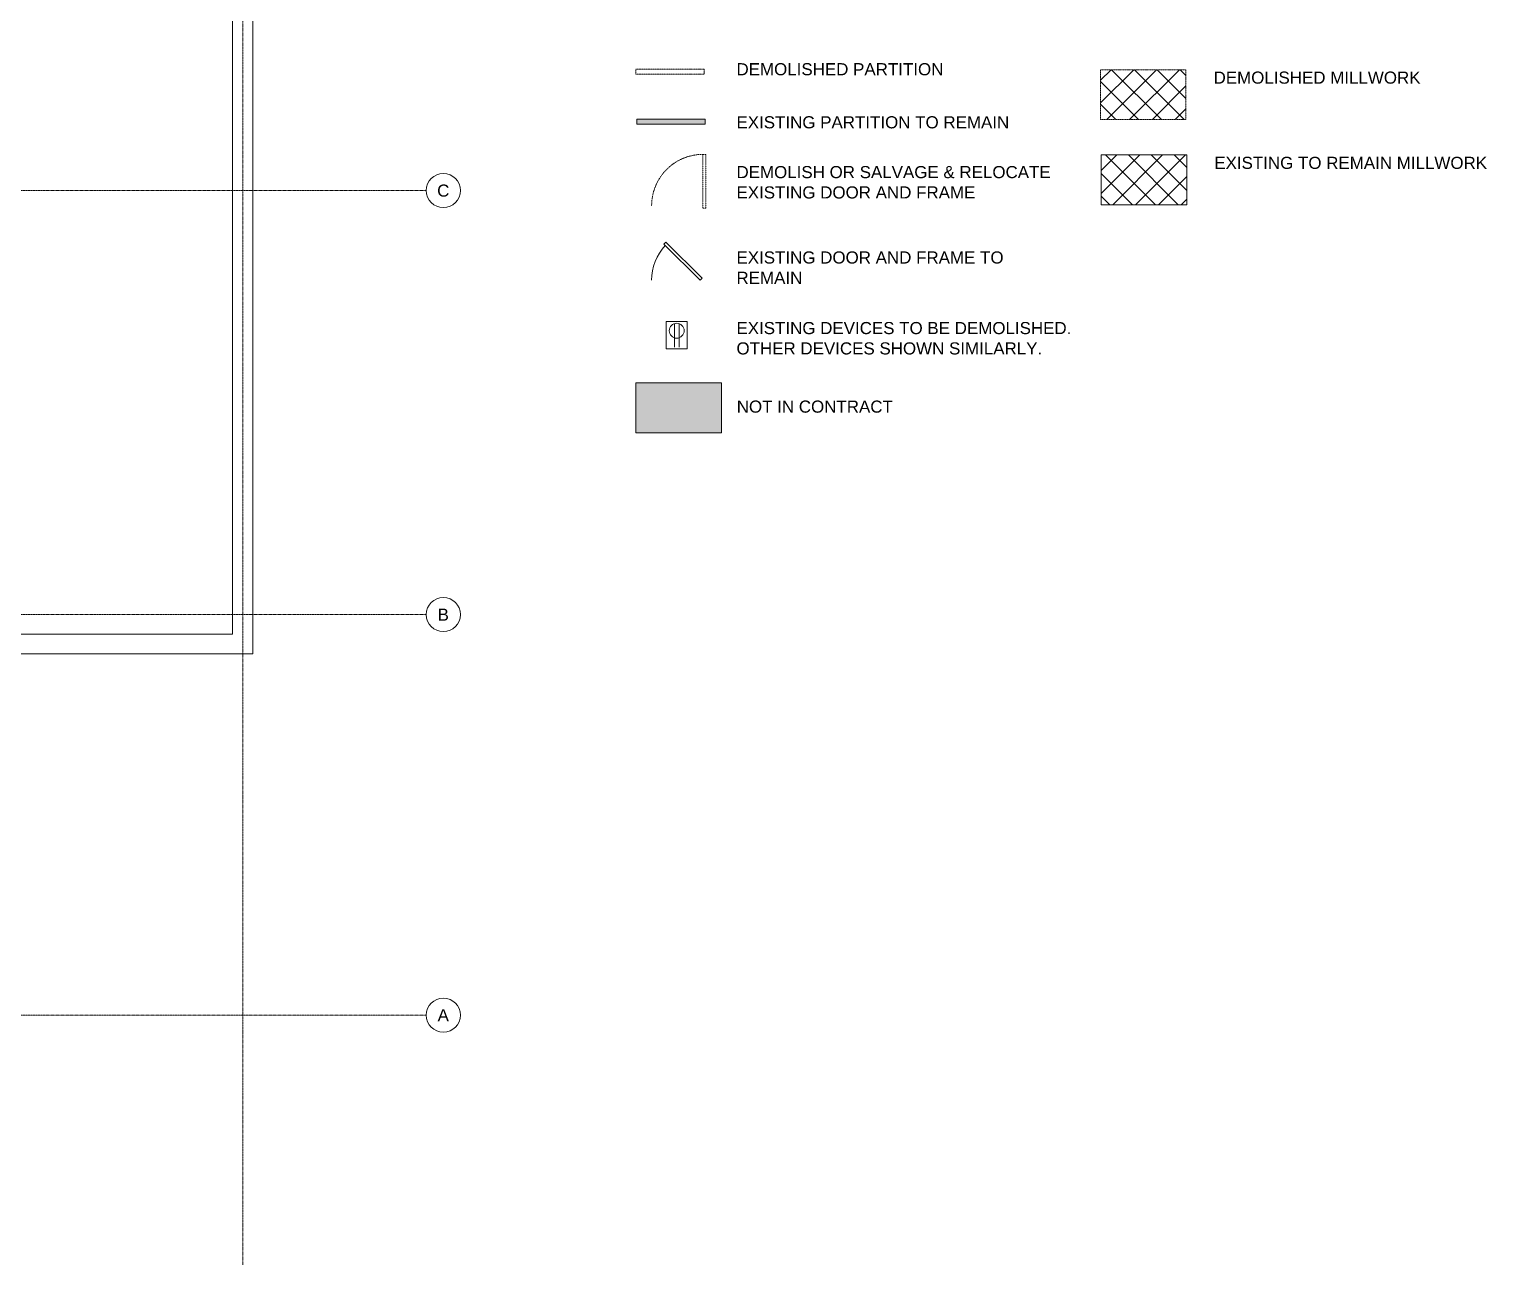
# Model space of a CAD drawing. Header units: inches. Extents: x -203 to 2791, y -968 to 768.
# Drawn here: x 1767 to 2791, y -968 to -100 of the extents above; entities that cross this region are included whole.
import ezdxf

# ---------------------------------------------------------------- set-up
doc = ezdxf.new("R2010")
doc.units = ezdxf.units.IN
doc.header["$MEASUREMENT"] = 0
for name, pattern in [('Dash 1_16_', [0.125, 0.0625, -0.0625]), ('Demolished 3_16_', [0.28125, 0.1875, -0.09375]), ('Grid Line 1_2_', [0.875, 0.5, -0.125, 0.125, -0.125])]:
    doc.linetypes.add(name, pattern=pattern)
for name, color, linetype, lineweight in [('A-ANNO-NOTE', 131, 'Continuous', 13), ('A-DETL', 90, 'Continuous', 9), ('A-DETL-DEMO', 6, 'Demolished 3_16_', 9), ('A-DETL-GENF', 92, 'Continuous', 9), ('A-DETL-THIN', 151, 'Continuous', 9), ('A-Wall-Exst', 7, 'Continuous', 9), ('G-ANNO-TEXT', 231, 'Continuous', 9), ('Jenner and Block 7fl_BB_dwg', 8, 'Continuous', 9), ('S-GRID', 1, 'Continuous', 9), ('S-GRID-IDEN', 1, 'Continuous', 9)]:
    doc.layers.add(name, color=color, linetype=linetype, lineweight=lineweight)
doc.styles.add('Swis721 Lt BT', font='swissl.ttf', dxfattribs={"height": 8.514638})
pattern_1 = [(45, (1565.782, 0), (-8.01223, 8.01223), []), (135, (1565.782, 0), (-8.01223, -8.01223), [])]

# ---------------------------------------------------------------- blocks, each defined once
blk = doc.blocks.new('Jenner and Block 7fl_BB_dwg-4985401-Level 7 Demo')
at = {"layer": 'A-Wall-Exst', "flags": 128}
for points in [[(1924.1, 337.7), (1924.1, -538.8), (1737.2, -538.8)], [(1737.2, -525.1), (1909.8, -525.1), (1909.8, 337.7)]]:
    blk.add_lwpolyline(points, dxfattribs=at)
blk = doc.blocks.new('Jenner and Block 7fl_BB_dwg-V27-Level 7 Demo')
at = {"layer": 'A-Wall-Exst', "flags": 128}
for points in [[(1924.1, 337.7), (1924.1, -538.8), (1737.2, -538.8)], [(1737.2, -525.1), (1909.8, -525.1), (1909.8, 337.7)]]:
    blk.add_lwpolyline(points, dxfattribs=at)
blk = doc.blocks.new('Grid - Grid Head - Circle-50561-Level 7 Demo')
at = {"layer": 'S-GRID-IDEN'}
blk.add_circle((0, 0), 0.125, dxfattribs=at)
blk = doc.blocks.new('Floor Duplex Annotation - Floor Duplex Annotation-4036620-DEMOLITION PLAN SYMBOLS')
at = {"layer": 'A-ANNO-NOTE', "lineweight": 9}
for p, q in [((648.8, -324.5), (648.8, -305.3)), ((648.8, -305.3), (663.5, -305.3)), ((654.5, -323.3), (654.5, -306.8)), ((657.8, -323.3), (657.8, -306.8)), ((663.5, -305.3), (663.5, -324.5)), ((663.5, -324.5), (648.8, -324.5))]:
    blk.add_line(p, q, dxfattribs=at)
blk.add_circle((656.1, -311.8), 5.25, dxfattribs=at)

msp = doc.modelspace()

# ---------------------------------------------------------------- hatches: boundary and pattern name
at = {"layer": 'A-DETL-GENF'}
h = msp.add_hatch(dxfattribs=at)
h.set_pattern_fill('FP_8', style=0, pattern_type=2)
h.set_pattern_definition(pattern_1)
h.paths.add_polyline_path([(2579.7, -163.4), (2579.7, -128.4), (2519.7, -128.4), (2519.7, -163.4)], flags=0)
for color, points in [(7, [(2241.8, -166.6), (2241.8, -163.1), (2193.8, -163.1), (2193.8, -166.6)]), (9, [(2193.3, -383.5), (2253.3, -383.5), (2253.3, -348.5), (2193.3, -348.5)])]:
    msp.add_hatch(color=color, dxfattribs=at).paths.add_polyline_path(points, flags=0)
h = msp.add_hatch(dxfattribs=at)
h.set_pattern_fill('FP_8', color=55, style=0, pattern_type=2)
h.set_pattern_definition(pattern_1)
h.paths.add_polyline_path([(2520.2, -223.3), (2580.2, -223.3), (2580.2, -188.3), (2520.2, -188.3)], flags=0)

# ---------------------------------------------------------------- linework, layer by layer
at = {"layer": 'A-DETL', "linetype": 'Dash 1_16_'}
for p, q in [((2240.3, -225.6), (2240.3, -187.9)), ((2242.3, -187.9), (2240.3, -187.9)), ((2242.3, -225.6), (2242.3, -187.9)), ((2242.3, -225.6), (2240.3, -225.6))]:
    msp.add_line(p, q, dxfattribs=at)
at = {"layer": 'A-DETL', "color": 135, "lineweight": 13}
for p, q in [((2580.2, -188.3), (2520.2, -188.3)), ((2520.2, -188.3), (2520.2, -223.3)), ((2580.2, -223.3), (2580.2, -188.3)), ((2520.2, -223.3), (2580.2, -223.3))]:
    msp.add_line(p, q, dxfattribs=at)
at = {"layer": 'A-DETL', "linetype": 'Dash 1_16_'}
msp.add_arc((2240.4, -224), 36.1, 90.0634, 180, dxfattribs=at)
at = {"layer": 'A-DETL-DEMO'}
for p, q in [((2193.3, -131.5), (2193.3, -128)), ((2193.3, -128), (2241.3, -128)), ((2193.3, -131.5), (2241.3, -131.5)), ((2241.3, -128), (2241.3, -131.5)), ((2579.7, -128.4), (2519.7, -128.4)), ((2519.7, -128.4), (2519.7, -163.4)), ((2579.7, -163.4), (2579.7, -128.4)), ((2519.7, -163.4), (2579.7, -163.4))]:
    msp.add_line(p, q, dxfattribs=at)
at = {"layer": 'A-DETL-THIN'}
for p, q in [((2241.8, -163.1), (2193.8, -163.1)), ((2193.8, -163.1), (2193.8, -166.6)), ((2241.8, -166.6), (2241.8, -163.1)), ((2193.8, -166.6), (2241.8, -166.6)), ((2214.3, -249.5), (2212.9, -251)), ((2238.4, -276.4), (2212.9, -251)), ((2239.8, -275), (2214.3, -249.5)), ((2239.8, -275), (2238.4, -276.4)), ((2253.3, -348.5), (2193.3, -348.5)), ((2193.3, -348.5), (2193.3, -383.5)), ((2253.3, -383.5), (2253.3, -348.5)), ((2193.3, -383.5), (2253.3, -383.5))]:
    msp.add_line(p, q, dxfattribs=at)
msp.add_arc((2240.4, -276.4), 36.1, 137.2472, 180, dxfattribs=at)
at = {"layer": 'S-GRID', "linetype": 'Grid Line 1_2_'}
for p, q in [((1917.1, -968.3), (1917.1, 744.5)), ((-203, -511.3), (2046, -511.3)), ((-203, -792.8), (2046, -792.8))]:
    msp.add_line(p, q, dxfattribs=at)

# ---------------------------------------------------------------- block references
at = {"layer": 'A-ANNO-NOTE', "lineweight": 9}
msp.add_blockref('Floor Duplex Annotation - Floor Duplex Annotation-4036620-DEMOLITION PLAN SYMBOLS', (1565.8, 0), dxfattribs=at)
at = {"layer": 'Jenner and Block 7fl_BB_dwg', "color": 7}
for name in ['Jenner and Block 7fl_BB_dwg-4985401-Level 7 Demo', 'Jenner and Block 7fl_BB_dwg-V27-Level 7 Demo']:
    msp.add_blockref(name, (0, 0), dxfattribs=at)
at = {"layer": 'S-GRID-IDEN', "xscale": 95.99999999999994, "yscale": 95.99999999999994, "zscale": 95.99999999999994, "rotation": 269.9999999999994}
for p in [(2058, -213.3), (2058, -511.3), (2058, -792.8)]:
    msp.add_blockref('Grid - Grid Head - Circle-50561-Level 7 Demo', p, dxfattribs=at)

# ---------------------------------------------------------------- texts
at = {"layer": 'G-ANNO-TEXT', "color": 7, "char_height": 8.515, "attachment_point": 1, "line_spacing_factor": 1.00667, "style": 'Swis721 Lt BT'}
for s, insert, width in [('DEMOLISHED PARTITION', (2263.9, -123.8), 162), ('DEMOLISHED MILLWORK', (2599.1, -129.7), 163.836), ('EXISTING PARTITION TO REMAIN', (2263.9, -161.1), 211.032), ('EXISTING TO REMAIN MILLWORK', (2599.6, -189.6), 212.868), ('DEMOLISH OR SALVAGE & RELOCATE\\PEXISTING DOOR AND FRAME', (2263.9, -196.1), 246.888), ('EXISTING DOOR AND FRAME TO\\PREMAIN', (2263.9, -256.1), 209.736), ('EXISTING DEVICES TO BE DEMOLISHED.\\POTHER DEVICES SHOWN SIMILARLY.', (2263.9, -305.7), 261.792), ('NOT IN CONTRACT', (2264.1, -360.9), 123.12)]:
    msp.add_mtext(s, dxfattribs=dict(at, insert=insert, width=width))

# ---------------------------------------------------------------- next in the draw order: texts
at = {"layer": 'S-GRID-IDEN', "char_height": 8.51, "attachment_point": 2, "line_spacing_factor": 1.00667, "style": 'Swis721 Lt BT', "bg_fill": 3, "box_fill_scale": 1.25, "bg_fill_color": 0, "bg_fill_transparency": 0}
for s, insert, width in [('C', (2057.9, -209.1), 9.936), ('B', (2057.9, -507.1), 9.072), ('A', (2057.9, -788.6), 8.748)]:
    msp.add_mtext(s, dxfattribs=dict(at, insert=insert, width=width))

# ---------------------------------------------------------------- next in the draw order: linework, layer by layer
at = {"layer": 'S-GRID', "linetype": 'Grid Line 1_2_'}
msp.add_line((-203, -213.3), (2046, -213.3), dxfattribs=at)

doc.saveas('drawing.dxf')
